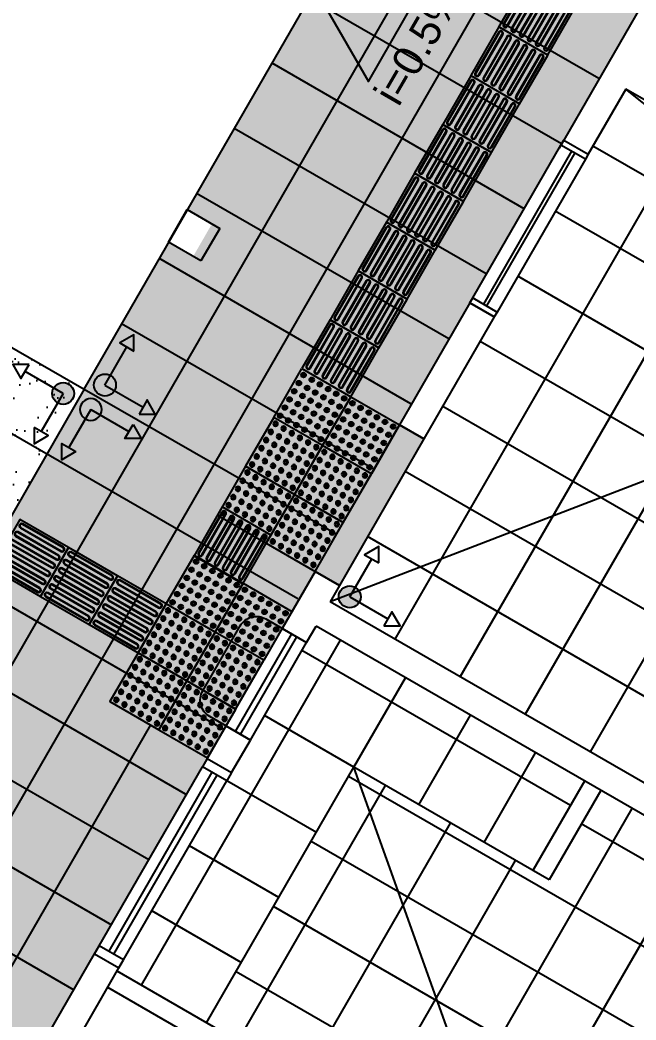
# Model space of a CAD drawing. Header units: millimetres. Extents: x 302 to 436, y 121 to 202.
# Drawn here: x 384.09 to 387.37, y 167.77 to 173.09 of the extents above; entities that cross this region are included whole.
import ezdxf

# ---------------------------------------------------------------- set-up
doc = ezdxf.new("R2010")
doc.units = ezdxf.units.MM
doc.linetypes.add('CONTINU', pattern=[0])
doc.linetypes.add('DASHDOT', pattern=[25.4, 12.7, -6.35, 0, -6.35])
for name, color, linetype in [('A-ALV', 6, 'Continuous'), ('A-JANEL', 3, 'Continuous'), ('A-PAREDE', 5, 'Continuous'), ('A-PILAR_EIXO', 5, 'DASHDOT'), ('A-PISOS-IDEN', 253, 'Continuous'), ('A-PISOS-NIVEL', 1, 'Continuous'), ('AR-ESQ', 2, 'Continuous'), ('AR-HACH', 252, 'Continuous'), ('AR-ID-PIS', 1, 'Continuous'), ('ARQ-ALV-CORTE', 5, 'Continuous'), ('ARQ-EQP-VISTA', 1, 'Continuous'), ('ARQ-ESQ-VISTA1', 2, 'Continuous'), ('ARQ-MOB-VISTA', 1, 'CONTINU'), ('ARQ-SMB-1_100', 1, 'Continuous'), ('ARQ-TXT-1_100', 2, 'Continuous'), ('ARQ_PISOTÁTIL', 8, 'Continuous')]:
    doc.layers.add(name, color=color, linetype=linetype)
doc.styles.add('FNDE Texto Cota 0050', font='verdana.ttf', dxfattribs={"height": 0.08})
pattern_1 = [(37.5, (148.40046, 130.1281), (-0.00640013, 0.1957653), [0, -0.154432, 0, -0.17272, 0, -0.1651]), (7.5, (148.40046, 130.1281), (0.1798093, 0.28673004), [0, -0.083312, 0, -0.139192, 0, -0.05334]), (327.5, (148.2755, 130.1281), (0.31639695, 0.00057487), [0, -0.0508, 0, -0.18288, 0, -0.23876]), (317.5, (148.2755, 130.1281), (0.30542258, 0.08917173), [0, -0.0254, 0, -0.119888, 0, -0.13716])]

# ---------------------------------------------------------------- blocks, each defined once
blk = doc.blocks.new('A$C0271154C')
at = {"layer": 'ARQ_PISOTÁTIL'}
h = blk.add_hatch(color=152, dxfattribs=at)
h.dxf.hatch_style = 1
h.paths.add_polyline_path([(0.3, 0), (0.3, 0.3), (0, 0.3), (0, 0)])
at = {"layer": 'ARQ_PISOTÁTIL', "color": 1}
blk.add_lwpolyline([(0.3, 0), (0.3, 0.3), (0, 0.3), (0, 0)], close=True, dxfattribs=at)
at = {"layer": 'ARQ_PISOTÁTIL', "color": 250}
for points in [[(0.275, 0.2875), (0.025, 0.2875, 1), (0.025, 0.2625), (0.275, 0.2625, 1)], [(0.275, 0.2845), (0.025, 0.2845, 1), (0.025, 0.2655), (0.275, 0.2655, 1)], [(0.275, 0.2375), (0.025, 0.2375, 1), (0.025, 0.2125), (0.275, 0.2125, 1)], [(0.275, 0.2345), (0.025, 0.2345, 1), (0.025, 0.2155), (0.275, 0.2155, 1)], [(0.275, 0.1875), (0.025, 0.1875, 1), (0.025, 0.1625), (0.275, 0.1625, 1)], [(0.275, 0.1845), (0.025, 0.1845, 1), (0.025, 0.1655), (0.275, 0.1655, 1)], [(0.275, 0.1375), (0.025, 0.1375, 1), (0.025, 0.1125), (0.275, 0.1125, 1)], [(0.275, 0.1345), (0.025, 0.1345, 1), (0.025, 0.1155), (0.275, 0.1155, 1)], [(0.275, 0.0875), (0.025, 0.0875, 1), (0.025, 0.0625), (0.275, 0.0625, 1)], [(0.275, 0.0845), (0.025, 0.0845, 1), (0.025, 0.0655), (0.275, 0.0655, 1)], [(0.275, 0.0375), (0.025, 0.0375, 1), (0.025, 0.0125), (0.275, 0.0125, 1)], [(0.275, 0.0345), (0.025, 0.0345, 1), (0.025, 0.0155), (0.275, 0.0155, 1)]]:
    blk.add_lwpolyline(points, format="xyb", close=True, dxfattribs=at)
blk = doc.blocks.new('GUICHÊ')
at = {"layer": 'ARQ-EQP-VISTA'}
for p, q in [((0.59, 0), (-0.01, 0)), ((0.59, -0.0608), (-0.01, -0.0608)), ((0.59, -0.0908), (-0.01, -0.0908))]:
    blk.add_line(p, q, dxfattribs=at)
blk.add_lwpolyline([(0.59, 0), (0.59, -0.25, -0.414214), (0.49, -0.35), (0.09, -0.35, -0.414214), (-0.01, -0.25), (-0.01, 0)], format="xyb", dxfattribs=at)
blk = doc.blocks.new('ind-pis')
at = {"layer": 'AR-ID-PIS'}
h = blk.add_hatch(color=252, dxfattribs=at)
h.dxf.hatch_style = 1
edge = h.paths.add_edge_path()
edge.add_arc((0, 0), 0.05, 0, 360)
for q in [(-0.2, 0), (0, -0.1995)]:
    blk.add_line((0, 0), q, dxfattribs=at)
for points in [[(-0.2, 0.0371), (-0.2642, 0), (-0.2, -0.0371)], [(-0.0371, -0.1995), (0, -0.2638), (0.0371, -0.1995)]]:
    blk.add_lwpolyline(points, close=True, dxfattribs=at)
blk.add_circle((0, 0), 0.05, dxfattribs=at)
blk = doc.blocks.new('A$C50E27BFE')
at = {"layer": 'ARQ_PISOTÁTIL'}
h = blk.add_hatch(color=150, dxfattribs=at)
h.dxf.hatch_style = 1
h.paths.add_polyline_path([(0, 0), (0, 0.3), (0.3, 0.3), (0.3, 0)])
at = {"layer": 'ARQ_PISOTÁTIL', "color": 1}
blk.add_lwpolyline([(0, 0), (0, 0.3), (0.3, 0.3), (0.3, 0)], close=True, dxfattribs=at)
at = {"layer": 'ARQ_PISOTÁTIL', "color": 250}
for centre, radius in [((0.025, 0.275), 0.0125), ((0.025, 0.275), 0.00625), ((0.075, 0.275), 0.0125), ((0.075, 0.275), 0.00625), ((0.125, 0.275), 0.0125), ((0.125, 0.275), 0.00625), ((0.175, 0.275), 0.0125), ((0.175, 0.275), 0.00625), ((0.225, 0.275), 0.0125), ((0.225, 0.275), 0.00625), ((0.275, 0.275), 0.0125), ((0.275, 0.275), 0.00625), ((0.025, 0.225), 0.0125), ((0.025, 0.225), 0.00625), ((0.075, 0.225), 0.0125), ((0.075, 0.225), 0.00625), ((0.125, 0.225), 0.0125), ((0.125, 0.225), 0.00625), ((0.175, 0.225), 0.0125), ((0.175, 0.225), 0.00625), ((0.225, 0.225), 0.0125), ((0.225, 0.225), 0.00625), ((0.275, 0.225), 0.0125), ((0.275, 0.225), 0.00625), ((0.025, 0.175), 0.0125), ((0.025, 0.175), 0.00625), ((0.075, 0.175), 0.0125), ((0.075, 0.175), 0.00625), ((0.125, 0.175), 0.0125), ((0.125, 0.175), 0.00625), ((0.175, 0.175), 0.0125), ((0.175, 0.175), 0.00625), ((0.225, 0.175), 0.0125), ((0.225, 0.175), 0.00625), ((0.275, 0.175), 0.0125), ((0.275, 0.175), 0.00625), ((0.025, 0.125), 0.0125), ((0.025, 0.125), 0.00625), ((0.075, 0.125), 0.0125), ((0.075, 0.125), 0.00625), ((0.125, 0.125), 0.0125), ((0.125, 0.125), 0.00625), ((0.175, 0.125), 0.0125), ((0.175, 0.125), 0.00625), ((0.225, 0.125), 0.0125), ((0.225, 0.125), 0.00625), ((0.275, 0.125), 0.0125), ((0.275, 0.125), 0.00625), ((0.025, 0.075), 0.0125), ((0.025, 0.075), 0.00625), ((0.075, 0.075), 0.0125), ((0.075, 0.075), 0.00625), ((0.125, 0.075), 0.0125), ((0.125, 0.075), 0.00625), ((0.175, 0.075), 0.0125), ((0.175, 0.075), 0.00625), ((0.225, 0.075), 0.0125), ((0.225, 0.075), 0.00625), ((0.275, 0.075), 0.0125), ((0.275, 0.075), 0.00625), ((0.025, 0.025), 0.0125), ((0.025, 0.025), 0.00625), ((0.075, 0.025), 0.0125), ((0.075, 0.025), 0.00625), ((0.125, 0.025), 0.0125), ((0.125, 0.025), 0.00625), ((0.175, 0.025), 0.0125), ((0.175, 0.025), 0.00625), ((0.225, 0.025), 0.0125), ((0.225, 0.025), 0.00625), ((0.275, 0.025), 0.0125), ((0.275, 0.025), 0.00625)]:
    blk.add_circle(centre, radius, dxfattribs=at)

msp = doc.modelspace()

# ---------------------------------------------------------------- hatches: boundary and pattern name
at = {"layer": 'A-PISOS-NIVEL', "ltscale": 10}
h = msp.add_hatch(dxfattribs=at)
h.set_pattern_fill('AR-SAND', color=256, scale=0.004, style=0)
h.set_pattern_definition(pattern_1)
h.paths.add_polyline_path([(379.9246, 163.0196), (379.8247, 162.8464), (381.0374, 162.1468), (388.907, 175.7899), (387.6943, 176.4894), (387.5943, 176.3161), (387.4644, 176.3911), (384.9786, 172.0816), (385.1086, 172.0067), (385.0086, 171.8334), (384.8787, 171.9084), (382.3804, 167.5773), (382.5103, 167.5023), (382.4104, 167.3291), (382.2805, 167.404), (379.7947, 163.0946)])
h = msp.add_hatch(dxfattribs=at)
h.set_pattern_fill('AR-SAND', color=256, scale=0.004, style=0)
h.set_pattern_definition(pattern_1)
edge = h.paths.add_edge_path()
edge.add_arc((382.5885, 168.7863), 0.1, 0, 360)
edge = h.paths.add_edge_path()
edge.add_arc((379.9857, 170.2863), 0.1, 0, 360)
edge = h.paths.add_edge_path()
edge.add_arc((383.9367, 171.1257), 0.1, 0, 360)
edge = h.paths.add_edge_path()
edge.add_arc((381.3339, 172.6257), 0.1, 0, 360)
h.paths.add_polyline_path([(382.8301, 168.3569), (379.4916, 170.2826), (381.0916, 173.0539), (384.429, 171.1288), (382.828, 168.3614)])
at = {"layer": 'ARQ_PISOTÁTIL'}
h = msp.add_hatch(color=256, dxfattribs=at)
h.dxf.hatch_style = 1
h.set_gradient(color1=(173, 173, 173), color2=(173, 173, 173), tint=1)
h.paths.add_polyline_path([(386.2388, 170.8641), (386.1089, 170.939), (385.6592, 170.1594), (385.7892, 170.0845)])

# ---------------------------------------------------------------- linework, layer by layer
at = {"layer": 'A-ALV', "color": 253}
for p, q in [((389.0277, 171.3616), (387.3131, 172.7265)), ((388.9535, 171.2329), (385.7392, 169.9978))]:
    msp.add_line(p, q, dxfattribs=at)
at = {"layer": 'A-JANEL'}
for q in [(386.9583, 172.4116), (387.1132, 172.38)]:
    msp.add_line((386.9833, 172.4549), q, dxfattribs=at)
at = {"layer": 'A-PAREDE'}
for p, q in [((387.458, 173.2778), (386.9833, 172.4549)), ((387.3131, 172.7265), (387.1132, 172.38)), ((391.1678, 170.503), (387.3131, 172.7265)), ((386.9833, 172.4549), (387.1132, 172.38)), ((386.9833, 172.4549), (387.1132, 172.38)), ((386.4837, 171.5887), (386.1089, 170.939)), ((386.4837, 171.5887), (386.6136, 171.5137)), ((386.4837, 171.5887), (386.6136, 171.5137)), ((386.6136, 171.5137), (386.2388, 170.8641)), ((386.2388, 170.8641), (386.1089, 170.939)), ((386.2388, 170.8641), (386.1089, 170.939)), ((385.6592, 170.1594), (385.4843, 169.8562)), ((385.7892, 170.0845), (385.6592, 170.1594)), ((385.6592, 170.1594), (385.7892, 170.0845)), ((385.7892, 170.0845), (385.7392, 169.9978)), ((385.7892, 170.0845), (385.7392, 169.9978)), ((389.5939, 167.7744), (385.7392, 169.9978)), ((385.6143, 169.7813), (385.6642, 169.8679)), ((389.5189, 167.6444), (385.6642, 169.8679)), ((389.5189, 167.6444), (385.6642, 169.8679)), ((385.1845, 169.3365), (385.0846, 169.1633)), ((385.2146, 169.0883), (385.3145, 169.2616)), ((387.0935, 169.0435), (386.8187, 168.5671)), ((387.1801, 168.9935), (386.9053, 168.5171)), ((386.9053, 168.5171), (386.8187, 168.5671)), ((384.485, 168.1238), (384.615, 168.0488)), ((385.298, 167.6318), (384.605, 168.0315)), ((385.248, 167.5452), (384.555, 167.9449))]:
    msp.add_line(p, q, dxfattribs=at)
at = {"layer": 'A-PILAR_EIXO'}
msp.add_lwpolyline([(385.1512, 171.9853), (385.0512, 171.8121), (384.878, 171.9121), (384.978, 172.0853)], close=True, dxfattribs=at)
at = {"layer": 'A-PISOS-IDEN'}
msp.add_line((387.2472, 165.258), (385.8659, 169.1167), dxfattribs=at)
at = {"layer": 'A-PISOS-NIVEL', "color": 2}
for p, q in [((384.429, 171.1288), (387.5643, 176.5643)), ((381.0916, 173.0539), (384.429, 171.1288))]:
    msp.add_line(p, q, dxfattribs=at)
at = {"layer": 'A-PISOS-NIVEL', "color": 1}
for p, q in [((384.7349, 167.9566), (385.7942, 169.793)), ((387.0186, 168.9135), (385.5893, 169.738)), ((385.8659, 169.1167), (386.1407, 169.5931)), ((385.8659, 169.1167), (385.3894, 169.3915)), ((386.2123, 168.9168), (386.4872, 169.3932)), ((386.5588, 168.717), (386.8336, 169.1934)), ((385.666, 168.7702), (385.1896, 169.045)), ((385.4661, 168.4237), (384.9897, 168.6985)), ((385.2663, 168.0772), (384.7898, 168.352))]:
    msp.add_line(p, q, dxfattribs=at)
at = {"layer": 'AR-ESQ', "color": 1}
msp.add_lwpolyline([(386.1089, 170.939), (386.2388, 170.8641), (385.7892, 170.0845), (385.6592, 170.1594), (386.1089, 170.939)], dxfattribs=at)
at = {"layer": 'AR-HACH'}
for p, q in [((387.91, 176.3652), (380.0402, 162.7223)), ((388.2564, 176.1653), (380.3866, 162.5224)), ((385.828, 173.5586), (387.1704, 172.7842)), ((385.6281, 173.2121), (386.9706, 172.4378)), ((385.4283, 172.8656), (386.7707, 172.0913)), ((380.8903, 172.7126), (385.5679, 170.0144)), ((385.2284, 172.5192), (386.5708, 171.7448)), ((386.0857, 169.798), (387.6596, 172.5266)), ((390.9929, 170.1998), (387.1382, 172.4233)), ((386.4322, 169.5981), (388.0061, 172.3267)), ((385.0285, 172.1727), (386.371, 171.3983)), ((386.7787, 169.3983), (388.3526, 172.1269)), ((390.7931, 169.8533), (386.9384, 172.0768)), ((380.4906, 172.0197), (385.1682, 169.3215)), ((387.1251, 169.1984), (388.6991, 171.927)), ((384.8251, 171.8283), (386.1675, 171.0539)), ((390.5932, 169.5068), (386.7385, 171.7303)), ((380.2907, 171.6732), (384.9683, 168.975)), ((384.6288, 171.4797), (385.9712, 170.7053)), ((390.3933, 169.1603), (386.5386, 171.3838)), ((380.0908, 171.3267), (384.7742, 168.6251)), ((384.429, 171.1288), (382.8301, 168.3569)), ((384.429, 171.1288), (385.7714, 170.3588)), ((390.1935, 168.8138), (386.3388, 171.0373)), ((379.891, 170.9802), (384.5744, 168.2787)), ((389.9936, 168.4674), (386.1389, 170.6908)), ((379.6935, 170.6323), (384.3745, 167.9322)), ((389.7937, 168.1209), (385.9391, 170.3443)), ((384.7822, 169.342), (380.7331, 162.3225)), ((388.7449, 167.3913), (385.8379, 169.0682)), ((385.2494, 167.6598), (386.0339, 169.0197)), ((385.8462, 166.2927), (387.3482, 168.8966)), ((385.1532, 166.6924), (386.3804, 168.8199)), ((387.9382, 168.3184), (387.0753, 168.8162)), ((388.5451, 167.0448), (385.638, 168.7217)), ((386.1927, 166.0929), (387.6947, 168.6967)), ((385.4997, 166.4926), (386.7269, 168.62)), ((388.3452, 166.6983), (385.4381, 168.3752)), ((388.6166, 166.08), (385.2383, 168.0287))]:
    msp.add_line(p, q, dxfattribs=at)
at = {"layer": 'ARQ-ALV-CORTE'}
for p, q in [((385.4843, 169.8562), (385.6143, 169.7813)), ((385.1845, 169.3365), (385.3145, 169.2616)), ((385.0846, 169.1633), (385.2146, 169.0883)), ((384.1103, 167.4741), (384.485, 168.1238)), ((384.2403, 167.3993), (384.615, 168.0488))]:
    msp.add_line(p, q, dxfattribs=at)
at = {"layer": 'ARQ-ESQ-VISTA1', "color": 1}
for p, q in [((386.4986, 171.6147), (386.9683, 172.4289)), ((387.0983, 172.354), (386.6286, 171.5397)), ((384.51, 168.1671), (385.0596, 169.1199)), ((384.6399, 168.0922), (385.1896, 169.045))]:
    msp.add_line(p, q, dxfattribs=at)
at = {"layer": 'ARQ-ESQ-VISTA1', "color": 2}
for p, q in [((387.0247, 172.3964), (386.5552, 171.5825)), ((387.042, 172.3864), (386.5725, 171.5725)), ((385.0846, 169.1633), (385.0596, 169.1199)), ((385.1896, 169.045), (385.0596, 169.1199)), ((385.0814, 167.7567), (385.8659, 169.1167)), ((386.9053, 168.5171), (385.8659, 169.1167)), ((384.562, 168.1371), (385.1116, 169.09)), ((384.588, 168.1221), (385.1376, 169.075)), ((385.2146, 169.0883), (385.1896, 169.045)), ((384.485, 168.1238), (384.51, 168.1671)), ((384.6399, 168.0922), (384.51, 168.1671)), ((384.485, 168.1238), (384.615, 168.0488)), ((384.615, 168.0488), (384.6399, 168.0922))]:
    msp.add_line(p, q, dxfattribs=at)
for points in [[(387.1132, 172.38), (387.0983, 172.354), (386.9683, 172.4289), (386.9833, 172.4549)], [(386.6286, 171.5397), (386.6136, 171.5137), (386.4837, 171.5887), (386.4986, 171.6147)]]:
    msp.add_lwpolyline(points, close=True, dxfattribs=at)
at = {"layer": 'ARQ-SMB-1_100', "color": 5}
msp.add_lwpolyline([(385.6926, 173.1996), (385.9428, 172.7667), (386.1926, 173.1998)], close=True, dxfattribs=at)

# ---------------------------------------------------------------- block references
at = {"layer": 'AR-ID-PIS'}
for p, xscale, yscale, zscale, rotation in [((384.5404, 171.1514), 1.171655079902222, 1.171655079902222, 1.171655079902222, 150.0219315547661), ((384.3176, 171.1062), 1.171655079902223, 1.171655079902223, 1.171655079902223, 330.0219315547639), ((384.4652, 171.021), -1.171655079902223, 1.171655079902223, 1.171655079902223, 330.0219315547358), ((385.8438, 170.024), 1.171655079902223, 1.171655079902223, 1.171655079902223, 150.0227978788576)]:
    msp.add_blockref('ind-pis', p, dxfattribs=dict(at, xscale=xscale, yscale=yscale, zscale=zscale, rotation=rotation))
at = {"layer": 'ARQ-MOB-VISTA', "rotation": 240.0227978788603}
msp.add_blockref('GUICHÊ', (385.6093, 169.7726), dxfattribs=at)
at = {"layer": 'ARQ_PISOTÁTIL', "ltscale": 10}
for name, p, rotation in [('A$C0271154C', (386.7884, 173.3178), 240.0227978788586), ('A$C0271154C', (386.6385, 173.0579), 240.0227978788586), ('A$C0271154C', (386.4886, 172.798), 240.0227978788586), ('A$C0271154C', (386.3387, 172.5382), 240.0227978788586), ('A$C0271154C', (386.1888, 172.2783), 240.0227978788586), ('A$C0271154C', (386.0389, 172.0184), 240.0227978788586), ('A$C0271154C', (385.889, 171.7586), 240.0227978788586), ('A$C0271154C', (385.7391, 171.4987), 240.0227978788586), ('A$C50E27BFE', (385.5892, 171.2388), 240.0227978788586), ('A$C50E27BFE', (385.8491, 171.0889), 240.0227978788586), ('A$C0271154C', (385.1646, 170.5028), 240.0227978788586), ('A$C0271154C', (383.937, 170.1759), 330.0227978788586), ('A$C0271154C', (384.1969, 170.026), 330.0227978788586), ('A$C50E27BFE', (385.0164, 170.2458), 240.0227978788586), ('A$C0271154C', (384.4567, 169.8761), 330.0227978788586), ('A$C50E27BFE', (385.2763, 170.096), 240.0227978788586)]:
    msp.add_blockref(name, p, dxfattribs=dict(at, rotation=rotation))
at = {"layer": 'ARQ_PISOTÁTIL', "ltscale": 10, "xscale": -1, "rotation": 60.02279787885859}
for p in [(385.6992, 170.8291), (385.959, 170.6791), (385.5493, 170.5692), (385.8092, 170.4193), (385.1264, 169.8361), (385.3862, 169.6862), (384.9765, 169.5763), (385.2364, 169.4264)]:
    msp.add_blockref('A$C50E27BFE', p, dxfattribs=at)

# ---------------------------------------------------------------- texts
at = {"layer": 'ARQ-TXT-1_100', "color": 5, "insert": (386.1057, 172.6255), "char_height": 0.16, "attachment_point": 7, "rotation": 59.8797, "style": 'FNDE Texto Cota 0050'}
msp.add_mtext_dynamic_manual_height_columns('{\\fArial|b0|i0|c0|p34;i=0.5%}', width=8.528178, gutter_width=0.5, heights=[0], dxfattribs=at)

doc.saveas('drawing.dxf')
